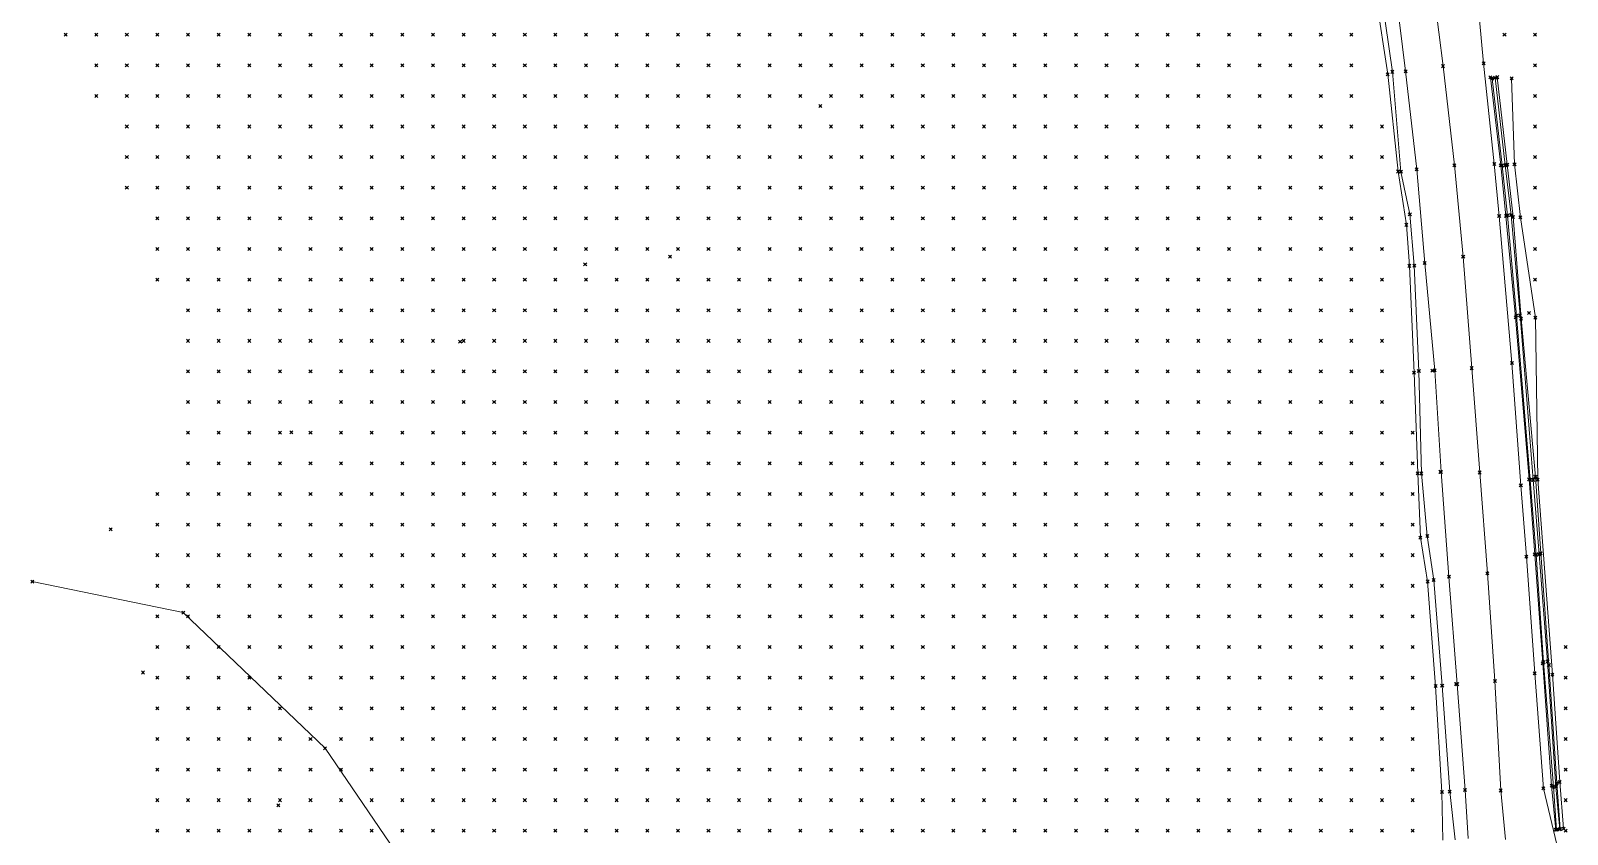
# Model space of a CAD drawing. Header units: metres. Extents: x 441556 to 446409, y 432338 to 461058.
# Drawn here: x 442403.5 to 442554, y 455597 to 455675.7 of the extents above; entities that cross this region are included whole.
import ezdxf

# ---------------------------------------------------------------- set-up
doc = ezdxf.new("R2010")
doc.units = ezdxf.units.M
doc.header["$MEASUREMENT"] = 0
doc.header["$PDMODE"] = 35
doc.header["$PDSIZE"] = 0.15
for name, color, linetype, lineweight in [('DTM-BRE-RevN_GRP_ CAROSABIL', 2, 'Continuous', 0), ('DTM-BRE-RevN_GRP_AX', 2, 'Continuous', 0), ('DTM-BRE-RevN_GRP_PARAPET BETON_JOS', 2, 'Continuous', 0), ('DTM-BRE-RevN_GRP_PARAPET BETON_SUS', 2, 'Continuous', 0), ('DTM-BRE-RevN_GRP_TALUZ SUS', 2, 'Continuous', 0), ('DTM-BRE-RevN_GRP_ZID SPRIJIN JOS', 2, 'Continuous', 0), ('DTM-BRE-RevN_GRP_ZID SPRIJIN SUS', 2, 'Continuous', 0), ('DTM-BRE-RevN_YP_RevG', 1, 'Continuous', 0), ('DTM-BRE-RevN_YP_RevK_0YP', 1, 'Continuous', 0), ('DTM-NOK-RevN_LIDAR_co_lidar', 91, 'Continuous', 0), ('DTM-NOK-RevN_RTK', 32, 'Continuous', 0)]:
    doc.layers.add(name, color=color, linetype=linetype, lineweight=lineweight)

msp = doc.modelspace()

# ---------------------------------------------------------------- linework, layer by layer
at = {"layer": 'DTM-BRE-RevN_GRP_ CAROSABIL'}
for p, q in [((442536.95, 455681.875, 365.142), (442538.191, 455671.757, 365.074)), ((442544.882, 455682.862, 365.295), (442545.829, 455672.532, 365.248)), ((442545.829, 455672.532, 365.248), (442546.872, 455662.679, 365.198)), ((442538.191, 455671.757, 365.074), (442539.278, 455662.14, 365.051)), ((442539.278, 455662.14, 365.051), (442540.063, 455652.968, 364.936)), ((442546.872, 455662.679, 365.198), (442547.355, 455657.574, 365.149)), ((442547.355, 455657.574, 365.149), (442548.614, 455643.169, 364.976)), ((442540.063, 455652.968, 364.936), (442541.051, 455642.448, 364.907)), ((442541.051, 455642.448, 364.907), (442541.664, 455632.502, 364.806)), ((442548.614, 455643.169, 364.976), (442549.479, 455631.189, 364.835)), ((442541.664, 455632.502, 364.806), (442542.436, 455622.242, 364.668)), ((442549.479, 455631.189, 364.835), (442550.026, 455624.21, 364.777)), ((442550.026, 455624.21, 364.777), (442550.837, 455612.772, 364.756)), ((442542.436, 455622.242, 364.668), (442543.244, 455611.723, 364.681)), ((442550.837, 455612.772, 364.756), (442551.685, 455601.513, 364.713)), ((442543.244, 455611.723, 364.681), (442544.016, 455601.352, 364.616)), ((442544.016, 455601.352, 364.616), (442544.313, 455596.613, 364.634)), ((442551.685, 455601.513, 364.713), (442553.02, 455596.023, 364.753))]:
    msp.add_line(p, q, dxfattribs=at)
at = {"layer": 'DTM-BRE-RevN_GRP_AX'}
for p, q in [((442541.856, 455672.253, 365.105), (442540.565, 455682.393, 365.183)), ((442542.978, 455662.542, 365.154), (442541.856, 455672.253, 365.105)), ((442543.83, 455653.592, 364.995), (442542.978, 455662.542, 365.154)), ((442544.667, 455642.671, 364.952), (442543.83, 455653.592, 364.995)), ((442545.453, 455632.455, 364.844), (442544.667, 455642.671, 364.952)), ((442546.206, 455622.577, 364.752), (442545.453, 455632.455, 364.844)), ((442546.94, 455612.043, 364.708), (442546.206, 455622.577, 364.752)), ((442547.517, 455601.304, 364.655), (442546.94, 455612.043, 364.708)), ((442547.965, 455596.506, 364.654), (442547.517, 455601.304, 364.655))]:
    msp.add_line(p, q, dxfattribs=at)
at = {"layer": 'DTM-BRE-RevN_GRP_PARAPET BETON_JOS'}
for p, q in [((442546.494, 455671.152, 365.243), (442547.169, 455671.174, 365.36)), ((442547.519, 455662.545, 365.209), (442546.494, 455671.152, 365.243)), ((442547.169, 455671.174, 365.36), (442548.149, 455662.611, 365.016)), ((442548.021, 455657.565, 365.156), (442547.519, 455662.545, 365.209)), ((442548.149, 455662.611, 365.016), (442548.716, 455657.479, 364.849)), ((442548.967, 455647.657, 365.003), (442548.021, 455657.565, 365.156)), ((442548.716, 455657.479, 364.849), (442549.509, 455647.529, 365.101)), ((442550.296, 455631.787, 364.892), (442548.967, 455647.657, 365.003)), ((442549.509, 455647.529, 365.101), (442550.916, 455632.04, 364.437)), ((442550.841, 455624.427, 364.785), (442550.296, 455631.787, 364.892)), ((442550.916, 455632.04, 364.437), (442551.424, 455624.537, 364.389)), ((442551.622, 455613.771, 364.771), (442550.841, 455624.427, 364.785)), ((442551.424, 455624.537, 364.389), (442552.221, 455613.606, 364.391)), ((442552.496, 455601.774, 364.75), (442551.622, 455613.771, 364.771)), ((442552.221, 455613.606, 364.391), (442553.001, 455602.019, 364.588)), ((442552.896, 455597.457, 364.761), (442552.496, 455601.774, 364.75)), ((442553.001, 455602.019, 364.588), (442553.336, 455597.542, 364.851)), ((442553.336, 455597.542, 364.851), (442552.896, 455597.457, 364.761))]:
    msp.add_line(p, q, dxfattribs=at)
at = {"layer": 'DTM-BRE-RevN_GRP_PARAPET BETON_SUS'}
for p, q in [((442546.667, 455671.043, 365.797), (442546.963, 455671.118, 365.825)), ((442547.65, 455662.525, 365.633), (442546.667, 455671.043, 365.797)), ((442546.963, 455671.118, 365.825), (442547.955, 455662.54, 365.582)), ((442548.174, 455657.629, 365.605), (442547.65, 455662.525, 365.633)), ((442547.955, 455662.54, 365.582), (442548.53, 455657.674, 365.626)), ((442549.041, 455647.811, 365.521), (442548.174, 455657.629, 365.605)), ((442548.53, 455657.674, 365.626), (442549.404, 455647.852, 365.508)), ((442550.41, 455631.712, 365.348), (442549.041, 455647.811, 365.521)), ((442549.404, 455647.852, 365.508), (442550.697, 455631.734, 365.347)), ((442550.971, 455624.374, 365.235), (442550.41, 455631.712, 365.348)), ((442550.697, 455631.734, 365.347), (442551.268, 455624.452, 365.251)), ((442551.698, 455613.876, 365.172), (442550.971, 455624.374, 365.235)), ((442551.268, 455624.452, 365.251), (442552.1, 455613.95, 365.23)), ((442552.675, 455601.661, 365.197), (442551.698, 455613.876, 365.172)), ((442552.1, 455613.95, 365.23), (442552.92, 455601.678, 365.179)), ((442552.985, 455597.468, 365.145), (442552.675, 455601.661, 365.197)), ((442552.92, 455601.678, 365.179), (442553.297, 455597.49, 365.163)), ((442553.297, 455597.49, 365.163), (442552.985, 455597.468, 365.145))]:
    msp.add_line(p, q, dxfattribs=at)
at = {"layer": 'DTM-BRE-RevN_GRP_TALUZ SUS'}
for p, q in [((442548.574, 455671.059, 364.906), (442548.857, 455662.637, 364.788)), ((442548.857, 455662.637, 364.788), (442549.431, 455657.435, 364.707)), ((442549.431, 455657.435, 364.707), (442550.901, 455647.606, 364.723)), ((442550.901, 455647.606, 364.723), (442551.129, 455631.76, 363.222)), ((442551.129, 455631.76, 363.222), (442552.579, 455612.658, 362.97)), ((442403.647, 455621.773, 478.141), (442418.438, 455618.726, 471.391)), ((442418.438, 455618.726, 471.391), (442432.336, 455605.444, 460.2)), ((442552.579, 455612.658, 362.97), (442553.296, 455602.144, 362.802)), ((442432.336, 455605.444, 460.2), (442445.684, 455585.86, 448.033)), ((442553.296, 455602.144, 362.802), (442553.675, 455597.569, 363.003))]:
    msp.add_line(p, q, dxfattribs=at)
at = {"layer": 'DTM-BRE-RevN_GRP_ZID SPRIJIN JOS'}
for p, q in [((442539.043, 455652.713, 364.896), (442538.606, 455657.744, 364.971)), ((442539.489, 455642.393, 364.773), (442539.043, 455652.713, 364.896)), ((442539.734, 455632.355, 364.822), (442539.489, 455642.393, 364.773)), ((442540.31, 455626.242, 364.843), (442539.734, 455632.355, 364.822))]:
    msp.add_line(p, q, dxfattribs=at)
at = {"layer": 'DTM-BRE-RevN_GRP_ZID SPRIJIN SUS'}
for p, q in [((442538.557, 455652.696, 366.479), (442538.273, 455656.711, 366.324)), ((442539.018, 455642.226, 366.517), (442538.557, 455652.696, 366.479)), ((442539.378, 455632.381, 366.294), (442539.018, 455642.226, 366.517)), ((442539.646, 455626.077, 366.038), (442539.378, 455632.381, 366.294))]:
    msp.add_line(p, q, dxfattribs=at)
at = {"layer": 'DTM-BRE-RevN_YP_RevG'}
for p, q in [((442534.945, 455681.363, 365.751), (442536.445, 455671.454, 365.751)), ((442536.892, 455671.7, 365.018), (442535.499, 455681.403, 365.033)), ((442536.445, 455671.454, 365.751), (442537.465, 455661.935, 365.669)), ((442537.737, 455661.912, 364.948), (442536.892, 455671.7, 365.018)), ((442537.465, 455661.935, 365.669), (442538.273, 455656.711, 366.324)), ((442538.606, 455657.744, 364.971), (442537.737, 455661.912, 364.948))]:
    msp.add_line(p, q, dxfattribs=at)
at = {"layer": 'DTM-BRE-RevN_YP_RevK_0YP'}
for p, q in [((442540.343, 455621.775, 365.105), (442539.646, 455626.077, 366.038)), ((442540.31, 455626.242, 364.843), (442540.948, 455621.921, 364.535)), ((442541.133, 455611.538, 365.087), (442540.343, 455621.775, 365.105)), ((442540.948, 455621.921, 364.535), (442541.773, 455611.564, 364.572)), ((442541.755, 455601.151, 364.979), (442541.133, 455611.538, 365.087)), ((442541.773, 455611.564, 364.572), (442542.519, 455601.203, 364.427)), ((442541.85, 455596.427, 365.018), (442541.755, 455601.151, 364.979)), ((442542.519, 455601.203, 364.427), (442543.035, 455596.476, 364.611))]:
    msp.add_line(p, q, dxfattribs=at)
at = {"layer": 'DTM-NOK-RevN_LIDAR_co_lidar'}
for p in [(442406.911, 455675.342, 447.496), (442409.911, 455675.342, 446.137), (442412.91, 455675.342, 444.238), (442415.909, 455675.342, 442.568), (442418.909, 455675.342, 440.806), (442421.908, 455675.342, 439.213), (442424.907, 455675.342, 438.317), (442427.907, 455675.342, 437.467), (442430.906, 455675.342, 436.808), (442433.905, 455675.342, 436.209), (442436.905, 455675.342, 435.318), (442439.904, 455675.342, 434.083), (442442.903, 455675.342, 432.884), (442445.903, 455675.342, 431.835), (442448.902, 455675.342, 429.681), (442451.901, 455675.342, 426.824), (442454.901, 455675.342, 424.899), (442457.9, 455675.342, 421.371), (442460.9, 455675.342, 419.479), (442463.899, 455675.342, 417.242), (442466.898, 455675.342, 415.679), (442469.898, 455675.342, 414.546), (442472.897, 455675.342, 414.109), (442475.896, 455675.342, 413.502), (442478.896, 455675.342, 410.472), (442481.895, 455675.342, 409.511), (442484.894, 455675.342, 409.035), (442487.894, 455675.342, 407.869), (442490.893, 455675.342, 405.928), (442493.892, 455675.342, 403.09), (442496.892, 455675.342, 400.073), (442499.891, 455675.342, 397.054), (442502.89, 455675.342, 393.087), (442505.89, 455675.342, 387.519), (442508.889, 455675.342, 382.551), (442511.888, 455675.342, 379.358), (442514.888, 455675.342, 377.164), (442517.887, 455675.342, 376.392), (442520.886, 455675.342, 375.762), (442523.886, 455675.342, 374.569), (442526.885, 455675.342, 372.943), (442529.884, 455675.342, 371.204), (442532.884, 455675.342, 369.309), (442547.88, 455675.342, 365.24), (442550.88, 455675.342, 363.671), (442409.911, 455672.343, 448.405), (442412.91, 455672.343, 446.721), (442415.909, 455672.343, 445.086), (442418.909, 455672.343, 443.48), (442421.908, 455672.343, 442.384), (442424.907, 455672.343, 441.505), (442427.907, 455672.343, 441.052), (442430.906, 455672.343, 440.551), (442433.905, 455672.343, 439.585), (442436.905, 455672.343, 438.564), (442439.904, 455672.343, 437.416), (442442.903, 455672.343, 435.716), (442445.903, 455672.343, 433.751), (442448.902, 455672.343, 431.414), (442451.901, 455672.343, 428.556), (442454.901, 455672.343, 425.812), (442457.9, 455672.343, 422.589), (442460.9, 455672.343, 420.604), (442463.899, 455672.343, 419.05), (442466.898, 455672.343, 418.22), (442469.898, 455672.343, 418.311), (442472.897, 455672.343, 419.399), (442475.896, 455672.343, 419.907), (442478.896, 455672.343, 418.047), (442481.895, 455672.343, 412.538), (442484.894, 455672.343, 410.579), (442487.894, 455672.343, 408.197), (442490.893, 455672.343, 405.518), (442493.892, 455672.343, 402.42), (442496.892, 455672.343, 399.392), (442499.891, 455672.343, 396.485), (442502.89, 455672.343, 392.916), (442505.89, 455672.343, 388.089), (442508.889, 455672.343, 383.452), (442511.888, 455672.343, 380.137), (442514.888, 455672.343, 377.684), (442517.887, 455672.343, 376.313), (442520.886, 455672.343, 375.755), (442523.886, 455672.343, 374.933), (442526.885, 455672.343, 373.395), (442529.884, 455672.343, 371.717), (442532.884, 455672.343, 369.97), (442550.88, 455672.343, 363.737), (442409.911, 455669.343, 450.796), (442412.91, 455669.343, 449.193), (442415.909, 455669.343, 447.805), (442418.909, 455669.343, 446.612), (442421.908, 455669.343, 445.809), (442424.907, 455669.343, 445.054), (442427.907, 455669.343, 444.828), (442430.906, 455669.343, 444.328), (442433.905, 455669.343, 443.105), (442436.905, 455669.343, 441.618), (442439.904, 455669.343, 439.965), (442442.903, 455669.343, 437.797), (442445.903, 455669.343, 435.394), (442448.902, 455669.343, 433.013), (442451.901, 455669.343, 430.4), (442454.901, 455669.343, 427.58), (442457.9, 455669.343, 424.505), (442460.9, 455669.343, 422.572), (442463.899, 455669.343, 421.589), (442466.898, 455669.343, 421.209), (442469.898, 455669.343, 421.604), (442472.897, 455669.343, 422.768), (442475.896, 455669.343, 423.012), (442478.896, 455669.343, 422.319), (442481.895, 455669.343, 416.582), (442484.894, 455669.343, 412.354), (442487.894, 455669.343, 408.615), (442490.893, 455669.343, 405.163), (442493.892, 455669.343, 401.976), (442496.892, 455669.343, 398.622), (442499.891, 455669.343, 395.277), (442502.89, 455669.343, 391.673), (442505.89, 455669.343, 387.545), (442508.889, 455669.343, 383.757), (442511.888, 455669.343, 380.818), (442514.888, 455669.343, 378.288), (442517.887, 455669.343, 376.442), (442520.886, 455669.343, 375.678), (442523.886, 455669.343, 375.081), (442526.885, 455669.343, 373.791), (442529.884, 455669.343, 372.175), (442532.884, 455669.343, 370.346), (442550.88, 455669.343, 363.742), (442480.85, 455668.344, 420.427), (442412.91, 455666.344, 451.976), (442415.909, 455666.344, 450.742), (442418.909, 455666.344, 449.653), (442421.908, 455666.344, 448.89), (442424.907, 455666.344, 448.332), (442427.907, 455666.344, 448.226), (442430.906, 455666.344, 447.393), (442433.905, 455666.344, 445.862), (442436.905, 455666.344, 443.974), (442439.904, 455666.344, 441.848), (442442.903, 455666.344, 439.527), (442445.903, 455666.344, 437), (442448.902, 455666.344, 434.222), (442451.901, 455666.344, 431.608), (442454.901, 455666.344, 429.344), (442457.9, 455666.344, 426.534), (442460.9, 455666.344, 424.979), (442463.899, 455666.344, 424.241), (442466.898, 455666.344, 423.931), (442469.898, 455666.344, 423.887), (442472.897, 455666.344, 423.973), (442475.896, 455666.344, 423.3), (442478.896, 455666.344, 421.939), (442481.895, 455666.344, 418.736), (442484.894, 455666.344, 414.269), (442487.894, 455666.344, 410.387), (442490.893, 455666.344, 406.246), (442493.892, 455666.344, 402.867), (442496.892, 455666.344, 398.254), (442499.891, 455666.344, 394.021), (442502.89, 455666.344, 390.406), (442505.89, 455666.344, 387.046), (442508.889, 455666.344, 384.138), (442511.888, 455666.344, 381.395), (442514.888, 455666.344, 378.825), (442517.887, 455666.344, 376.802), (442520.886, 455666.344, 375.618), (442523.886, 455666.344, 375.039), (442526.885, 455666.344, 374.103), (442529.884, 455666.344, 372.576), (442532.884, 455666.344, 370.525), (442535.883, 455666.344, 367.301), (442550.88, 455666.344, 363.794), (442412.91, 455663.345, 454.933), (442415.909, 455663.345, 453.709), (442418.909, 455663.345, 452.682), (442421.908, 455663.345, 452.013), (442424.907, 455663.345, 451.324), (442427.907, 455663.345, 450.757), (442430.906, 455663.345, 449.434), (442433.905, 455663.345, 447.659), (442436.905, 455663.345, 445.645), (442439.904, 455663.345, 443.353), (442442.903, 455663.345, 440.82), (442445.903, 455663.345, 438.071), (442448.902, 455663.345, 435.23), (442451.901, 455663.345, 432.655), (442454.901, 455663.345, 430.485), (442457.9, 455663.345, 428.491), (442460.9, 455663.345, 427.42), (442463.899, 455663.345, 426.539), (442466.898, 455663.345, 426.016), (442469.898, 455663.345, 425.69), (442472.897, 455663.345, 424.706), (442475.896, 455663.345, 423.301), (442478.896, 455663.345, 421.406), (442481.895, 455663.345, 418.389), (442484.894, 455663.345, 415.03), (442487.894, 455663.345, 411.838), (442490.893, 455663.345, 407.96), (442493.892, 455663.345, 404.183), (442496.892, 455663.345, 398.303), (442499.891, 455663.345, 393.421), (442502.89, 455663.345, 390.044), (442505.89, 455663.345, 387.149), (442508.889, 455663.345, 384.532), (442511.888, 455663.345, 381.883), (442514.888, 455663.345, 379.383), (442517.887, 455663.345, 377.259), (442520.886, 455663.345, 375.715), (442523.886, 455663.345, 374.971), (442526.885, 455663.345, 374.318), (442529.884, 455663.345, 373.009), (442532.884, 455663.345, 370.802), (442535.883, 455663.345, 367.625), (442550.88, 455663.345, 363.75), (442412.91, 455660.345, 457.684), (442415.909, 455660.345, 456.552), (442418.909, 455660.345, 455.755), (442421.908, 455660.345, 455.015), (442424.907, 455660.345, 454.004), (442427.907, 455660.345, 452.498), (442430.906, 455660.345, 450.616), (442433.905, 455660.345, 448.662), (442436.905, 455660.345, 446.614), (442439.904, 455660.345, 444.296), (442442.903, 455660.345, 441.681), (442445.903, 455660.345, 438.895), (442448.902, 455660.345, 436.239), (442451.901, 455660.345, 434.093), (442454.901, 455660.345, 432.294), (442457.9, 455660.345, 430.495), (442460.9, 455660.345, 429.605), (442463.899, 455660.345, 428.578), (442466.898, 455660.345, 427.478), (442469.898, 455660.345, 426.834), (442472.897, 455660.345, 425.039), (442475.896, 455660.345, 422.929), (442478.896, 455660.345, 420.758), (442481.895, 455660.345, 417.885), (442484.894, 455660.345, 414.419), (442487.894, 455660.345, 411.416), (442490.893, 455660.345, 408.325), (442493.892, 455660.345, 404.48), (442496.892, 455660.345, 399.096), (442499.891, 455660.345, 393.943), (442502.89, 455660.345, 390.265), (442505.89, 455660.345, 387.469), (442508.889, 455660.345, 384.938), (442511.888, 455660.345, 382.464), (442514.888, 455660.345, 379.966), (442517.887, 455660.345, 377.71), (442520.886, 455660.345, 375.969), (442523.886, 455660.345, 374.95), (442526.885, 455660.345, 374.373), (442529.884, 455660.345, 373.334), (442532.884, 455660.345, 371.172), (442535.883, 455660.345, 367.781), (442550.88, 455660.345, 363.738), (442415.909, 455657.346, 458.955), (442418.909, 455657.346, 457.863), (442421.908, 455657.346, 456.827), (442424.907, 455657.346, 455.471), (442427.907, 455657.346, 453.548), (442430.906, 455657.346, 451.35), (442433.905, 455657.346, 449.287), (442436.905, 455657.346, 447.068), (442439.904, 455657.346, 444.692), (442442.903, 455657.346, 442.324), (442445.903, 455657.346, 439.937), (442448.902, 455657.346, 437.684), (442451.901, 455657.346, 435.871), (442454.901, 455657.346, 434.322), (442457.9, 455657.346, 432.512), (442460.9, 455657.346, 431.366), (442463.899, 455657.346, 430.055), (442466.898, 455657.346, 427.9), (442469.898, 455657.346, 426.457), (442472.897, 455657.346, 424.504), (442475.896, 455657.346, 422.069), (442478.896, 455657.346, 419.847), (442481.895, 455657.346, 417.323), (442484.894, 455657.346, 413.103), (442487.894, 455657.346, 410.239), (442490.893, 455657.346, 407.269), (442493.892, 455657.346, 403.702), (442496.892, 455657.346, 399.918), (442499.891, 455657.346, 394.959), (442502.89, 455657.346, 390.661), (442505.89, 455657.346, 387.828), (442508.889, 455657.346, 385.473), (442511.888, 455657.346, 383.106), (442514.888, 455657.346, 380.566), (442517.887, 455657.346, 378.125), (442520.886, 455657.346, 376.174), (442523.886, 455657.346, 374.947), (442526.885, 455657.346, 374.295), (442529.884, 455657.346, 373.315), (442532.884, 455657.346, 371.286), (442535.883, 455657.346, 368.321), (442550.88, 455657.346, 363.854), (442415.909, 455654.347, 460.639), (442418.909, 455654.347, 459.033), (442421.908, 455654.347, 457.582), (442424.907, 455654.347, 455.854), (442427.907, 455654.347, 453.796), (442430.906, 455654.347, 451.756), (442433.905, 455654.347, 449.823), (442436.905, 455654.347, 447.481), (442439.904, 455654.347, 445.115), (442442.903, 455654.347, 442.944), (442445.903, 455654.347, 440.855), (442448.902, 455654.347, 439.004), (442451.901, 455654.347, 437.273), (442454.901, 455654.347, 435.609), (442457.9, 455654.347, 433.977), (442460.9, 455654.347, 432.407), (442463.899, 455654.347, 430.594), (442466.898, 455654.347, 428.075), (442469.898, 455654.347, 425.258), (442472.897, 455654.347, 423.295), (442475.896, 455654.347, 420.978), (442478.896, 455654.347, 418.783), (442481.895, 455654.347, 416.389), (442484.894, 455654.347, 412.065), (442487.894, 455654.347, 409.01), (442490.893, 455654.347, 406.013), (442493.892, 455654.347, 402.899), (442496.892, 455654.347, 399.589), (442499.891, 455654.347, 395.018), (442502.89, 455654.347, 391.157), (442505.89, 455654.347, 388.515), (442508.889, 455654.347, 386.104), (442511.888, 455654.347, 383.696), (442514.888, 455654.347, 381.127), (442517.887, 455654.347, 378.577), (442520.886, 455654.347, 376.369), (442523.886, 455654.347, 375.028), (442526.885, 455654.347, 374.27), (442529.884, 455654.347, 373.261), (442532.884, 455654.347, 371.153), (442535.883, 455654.347, 368.998), (442550.88, 455654.347, 363.883), (442457.817, 455652.843, 434.763), (442466.138, 455653.606, 429.212), (442415.909, 455651.347, 461.771), (442418.909, 455651.347, 459.798), (442421.908, 455651.347, 458.053), (442424.907, 455651.347, 456.094), (442427.907, 455651.347, 453.996), (442430.906, 455651.347, 452.064), (442433.905, 455651.347, 449.894), (442436.905, 455651.347, 447.897), (442439.904, 455651.347, 446.151), (442442.903, 455651.347, 444.325), (442445.903, 455651.347, 442.382), (442448.902, 455651.347, 440.528), (442451.901, 455651.347, 438.796), (442454.901, 455651.347, 436.789), (442457.9, 455651.347, 434.646), (442460.9, 455651.347, 432.689), (442463.899, 455651.347, 430.632), (442466.898, 455651.347, 428.494), (442469.898, 455651.347, 424.671), (442472.897, 455651.347, 422.461), (442475.896, 455651.347, 420.029), (442478.896, 455651.347, 417.634), (442481.895, 455651.347, 414.9), (442484.894, 455651.347, 411.409), (442487.894, 455651.347, 408.19), (442490.893, 455651.347, 405.288), (442493.892, 455651.347, 402.552), (442496.892, 455651.347, 399.295), (442499.891, 455651.347, 395.533), (442502.89, 455651.347, 392.118), (442505.89, 455651.347, 389.344), (442508.889, 455651.347, 386.804), (442511.888, 455651.347, 384.253), (442514.888, 455651.347, 381.691), (442517.887, 455651.347, 379.078), (442520.886, 455651.347, 376.69), (442523.886, 455651.347, 375.158), (442526.885, 455651.347, 374.307), (442529.884, 455651.347, 373.211), (442532.884, 455651.347, 370.987), (442535.883, 455651.347, 368.518), (442550.88, 455651.347, 364.001), (442418.909, 455648.348, 460.382), (442421.908, 455648.348, 458.263), (442424.907, 455648.348, 456.345), (442427.907, 455648.348, 454.23), (442430.906, 455648.348, 452.503), (442433.905, 455648.348, 450.984), (442436.905, 455648.348, 449.527), (442439.904, 455648.348, 447.891), (442442.903, 455648.348, 445.991), (442445.903, 455648.348, 443.766), (442448.902, 455648.348, 441.52), (442451.901, 455648.348, 439.682), (442454.901, 455648.348, 437.483), (442457.9, 455648.348, 434.859), (442460.9, 455648.348, 432.571), (442463.899, 455648.348, 430.324), (442466.898, 455648.348, 427.491), (442469.898, 455648.348, 424.271), (442472.897, 455648.348, 421.923), (442475.896, 455648.348, 419.15), (442478.896, 455648.348, 416.631), (442481.895, 455648.348, 413.775), (442484.894, 455648.348, 410.68), (442487.894, 455648.348, 407.606), (442490.893, 455648.348, 404.991), (442493.892, 455648.348, 402.197), (442496.892, 455648.348, 399.143), (442499.891, 455648.348, 396.097), (442502.89, 455648.348, 392.852), (442505.89, 455648.348, 389.98), (442508.889, 455648.348, 387.467), (442511.888, 455648.348, 384.824), (442514.888, 455648.348, 382.146), (442517.887, 455648.348, 379.424), (442520.886, 455648.348, 377.122), (442523.886, 455648.348, 375.467), (442526.885, 455648.348, 374.271), (442529.884, 455648.348, 372.645), (442532.884, 455648.348, 370.7), (442535.883, 455648.348, 368.158), (442418.909, 455645.349, 460.776), (442421.908, 455645.349, 458.694), (442424.907, 455645.349, 456.826), (442427.907, 455645.349, 454.962), (442430.906, 455645.349, 453.55), (442433.905, 455645.349, 452.577), (442436.905, 455645.349, 451.354), (442439.904, 455645.349, 449.644), (442442.903, 455645.349, 447.495), (442445.567, 455645.261, 445.326), (442445.903, 455645.349, 444.958), (442448.902, 455645.349, 442.414), (442451.901, 455645.349, 439.976), (442454.901, 455645.349, 437.364), (442457.9, 455645.349, 434.836), (442460.9, 455645.349, 432.079), (442463.899, 455645.349, 429.354), (442466.898, 455645.349, 426.91), (442469.898, 455645.349, 423.727), (442472.897, 455645.349, 421.318), (442475.896, 455645.349, 418.501), (442478.896, 455645.349, 415.903), (442481.895, 455645.349, 412.988), (442484.894, 455645.349, 410.108), (442487.894, 455645.349, 407.446), (442490.893, 455645.349, 404.785), (442493.892, 455645.349, 402.049), (442496.892, 455645.349, 399.315), (442499.891, 455645.349, 396.495), (442502.89, 455645.349, 393.481), (442505.89, 455645.349, 390.558), (442508.889, 455645.349, 387.836), (442511.888, 455645.349, 385.095), (442514.888, 455645.349, 382.345), (442517.887, 455645.349, 379.774), (442520.886, 455645.349, 377.54), (442523.886, 455645.349, 375.757), (442526.885, 455645.349, 374.215), (442529.884, 455645.349, 372.623), (442532.884, 455645.349, 370.676), (442535.883, 455645.349, 368.562), (442418.909, 455642.349, 461.328), (442421.908, 455642.349, 459.267), (442424.907, 455642.349, 457.746), (442427.907, 455642.349, 456.549), (442430.906, 455642.349, 455.602), (442433.905, 455642.349, 454.518), (442436.905, 455642.349, 453.096), (442439.904, 455642.349, 451.035), (442442.903, 455642.349, 448.489), (442445.903, 455642.349, 445.762), (442448.902, 455642.349, 442.738), (442451.901, 455642.349, 439.589), (442454.901, 455642.349, 436.917), (442457.9, 455642.349, 434.704), (442460.9, 455642.349, 431.915), (442463.899, 455642.349, 429.581), (442466.898, 455642.349, 426.861), (442469.898, 455642.349, 423.371), (442472.897, 455642.349, 420.935), (442475.896, 455642.349, 418.244), (442478.896, 455642.349, 415.417), (442481.895, 455642.349, 412.622), (442484.894, 455642.349, 409.873), (442487.894, 455642.349, 407.361), (442490.893, 455642.349, 404.786), (442493.892, 455642.349, 402.003), (442496.892, 455642.349, 399.084), (442499.891, 455642.349, 395.932), (442502.89, 455642.349, 392.999), (442505.89, 455642.349, 390.201), (442508.889, 455642.349, 387.378), (442511.888, 455642.349, 384.656), (442514.888, 455642.349, 382.161), (442517.887, 455642.349, 380.05), (442520.886, 455642.349, 378.032), (442523.886, 455642.349, 376.281), (442526.885, 455642.349, 374.948), (442529.884, 455642.349, 373.73), (442532.884, 455642.349, 371.568), (442535.883, 455642.349, 368.96), (442418.909, 455639.35, 462.761), (442421.908, 455639.35, 460.801), (442424.907, 455639.35, 459.532), (442427.907, 455639.35, 458.694), (442430.906, 455639.35, 457.684), (442433.905, 455639.35, 456.23), (442436.905, 455639.35, 454.523), (442439.904, 455639.35, 452.086), (442442.903, 455639.35, 448.982), (442445.903, 455639.35, 445.82), (442448.902, 455639.35, 442.777), (442451.901, 455639.35, 439.824), (442454.901, 455639.35, 436.995), (442457.9, 455639.35, 434.755), (442460.9, 455639.35, 432.462), (442463.899, 455639.35, 428.987), (442466.898, 455639.35, 425.344), (442469.898, 455639.35, 422.791), (442472.897, 455639.35, 420.816), (442475.896, 455639.35, 417.969), (442478.896, 455639.35, 415.208), (442481.895, 455639.35, 412.584), (442484.894, 455639.35, 409.834), (442487.894, 455639.35, 407.25), (442490.893, 455639.35, 404.507), (442493.892, 455639.35, 401.336), (442496.892, 455639.35, 398.242), (442499.891, 455639.35, 395.187), (442502.89, 455639.35, 392.176), (442505.89, 455639.35, 389.301), (442508.889, 455639.35, 386.668), (442511.888, 455639.35, 384.364), (442514.888, 455639.35, 382.334), (442517.887, 455639.35, 380.488), (442520.886, 455639.35, 378.606), (442523.886, 455639.35, 376.661), (442526.885, 455639.35, 375.175), (442529.884, 455639.35, 373.794), (442532.884, 455639.35, 371.96), (442535.883, 455639.35, 369.409), (442418.909, 455636.351, 464.541), (442421.908, 455636.351, 462.573), (442424.907, 455636.351, 461.319), (442427.907, 455636.351, 460.25), (442429.039, 455636.39, 459.875), (442430.906, 455636.351, 458.949), (442433.905, 455636.351, 457.307), (442436.905, 455636.351, 455.382), (442439.904, 455636.351, 452.743), (442442.903, 455636.351, 449.241), (442445.903, 455636.351, 445.735), (442448.902, 455636.351, 442.728), (442451.901, 455636.351, 439.793), (442454.901, 455636.351, 437.022), (442457.9, 455636.351, 434.148), (442460.9, 455636.351, 430.084), (442463.899, 455636.351, 427.935), (442466.898, 455636.351, 424.658), (442469.898, 455636.351, 422.377), (442472.897, 455636.351, 419.832), (442475.896, 455636.351, 417.089), (442478.896, 455636.351, 414.516), (442481.895, 455636.351, 412.009), (442484.894, 455636.351, 409.077), (442487.894, 455636.351, 406.172), (442490.893, 455636.351, 403.195), (442493.892, 455636.351, 400.199), (442496.892, 455636.351, 397.161), (442499.891, 455636.351, 394.18), (442502.89, 455636.351, 391.558), (442505.89, 455636.351, 389.118), (442508.889, 455636.351, 386.807), (442511.888, 455636.351, 384.789), (442514.888, 455636.351, 382.831), (442517.887, 455636.351, 380.661), (442520.886, 455636.351, 378.369), (442523.886, 455636.351, 376.348), (442526.885, 455636.351, 374.689), (442529.884, 455636.351, 373.238), (442532.884, 455636.351, 371.654), (442535.883, 455636.351, 369.699), (442538.882, 455636.351, 366.457), (442418.909, 455633.351, 466.144), (442421.908, 455633.351, 464.686), (442424.907, 455633.351, 463.036), (442427.907, 455633.351, 461.688), (442430.906, 455633.351, 460.058), (442433.905, 455633.351, 458.435), (442436.905, 455633.351, 456.219), (442439.904, 455633.351, 452.919), (442442.903, 455633.351, 449.148), (442445.903, 455633.351, 445.498), (442448.902, 455633.351, 442.307), (442451.901, 455633.351, 439.468), (442454.901, 455633.351, 436.486), (442457.9, 455633.351, 434.093), (442460.9, 455633.351, 431.585), (442463.899, 455633.351, 427.81), (442466.898, 455633.351, 424.984), (442469.898, 455633.351, 422.703), (442472.897, 455633.351, 420.393), (442475.896, 455633.351, 417.372), (442478.896, 455633.351, 413.945), (442481.895, 455633.351, 411.313), (442484.894, 455633.351, 408.161), (442487.894, 455633.351, 404.988), (442490.893, 455633.351, 402.318), (442493.892, 455633.351, 399.801), (442496.892, 455633.351, 397.026), (442499.891, 455633.351, 394.454), (442502.89, 455633.351, 392.237), (442505.89, 455633.351, 390.126), (442508.889, 455633.351, 388.155), (442511.888, 455633.351, 386.045), (442514.888, 455633.351, 383.535), (442517.887, 455633.351, 380.967), (442520.886, 455633.351, 378.318), (442523.886, 455633.351, 375.946), (442526.885, 455633.351, 374.194), (442529.884, 455633.351, 372.865), (442532.884, 455633.351, 371.598), (442535.883, 455633.351, 369.393), (442538.882, 455633.351, 366.433), (442415.909, 455630.352, 469.015), (442418.909, 455630.352, 467.801), (442421.908, 455630.352, 466.29), (442424.907, 455630.352, 464.705), (442427.907, 455630.352, 463.113), (442430.906, 455630.352, 461.508), (442433.905, 455630.352, 459.497), (442436.905, 455630.352, 456.917), (442439.904, 455630.352, 453.464), (442442.903, 455630.352, 449.886), (442445.903, 455630.352, 446.437), (442448.902, 455630.352, 442.992), (442451.901, 455630.352, 440.085), (442454.901, 455630.352, 437.16), (442457.9, 455630.352, 434.602), (442460.9, 455630.352, 431.537), (442463.899, 455630.352, 427.751), (442466.898, 455630.352, 425.598), (442469.898, 455630.352, 423.197), (442472.897, 455630.352, 420.569), (442475.896, 455630.352, 417.52), (442478.896, 455630.352, 414.473), (442481.895, 455630.352, 411.689), (442484.894, 455630.352, 408.844), (442487.894, 455630.352, 406.038), (442490.893, 455630.352, 403.439), (442493.892, 455630.352, 400.934), (442496.892, 455630.352, 398.225), (442499.891, 455630.352, 395.831), (442502.89, 455630.352, 393.656), (442505.89, 455630.352, 391.299), (442508.889, 455630.352, 388.812), (442511.888, 455630.352, 386.233), (442514.888, 455630.352, 383.6), (442517.887, 455630.352, 380.952), (442520.886, 455630.352, 378.14), (442523.886, 455630.352, 375.804), (442526.885, 455630.352, 373.889), (442529.884, 455630.352, 372.402), (442532.884, 455630.352, 371.223), (442535.883, 455630.352, 368.685), (442538.882, 455630.352, 366.591), (442415.909, 455627.353, 470.51), (442418.909, 455627.353, 469.103), (442421.908, 455627.353, 467.859), (442424.907, 455627.353, 465.923), (442427.907, 455627.353, 463.877), (442430.906, 455627.353, 461.987), (442433.905, 455627.353, 459.88), (442436.905, 455627.353, 457.034), (442439.904, 455627.353, 453.896), (442442.903, 455627.353, 450.611), (442445.903, 455627.353, 447.272), (442448.902, 455627.353, 443.972), (442451.901, 455627.353, 440.555), (442454.901, 455627.353, 437.863), (442457.9, 455627.353, 435.686), (442460.9, 455627.353, 432.752), (442463.899, 455627.353, 428.177), (442466.898, 455627.353, 426.787), (442469.898, 455627.353, 423.808), (442472.897, 455627.353, 421.238), (442475.896, 455627.353, 418.462), (442478.896, 455627.353, 415.702), (442481.895, 455627.353, 412.705), (442484.894, 455627.353, 410.045), (442487.894, 455627.353, 407.672), (442490.893, 455627.353, 405.117), (442493.892, 455627.353, 402.272), (442496.892, 455627.353, 399.643), (442499.891, 455627.353, 397.096), (442502.89, 455627.353, 394.216), (442505.89, 455627.353, 391.346), (442508.889, 455627.353, 388.729), (442511.888, 455627.353, 386.137), (442514.888, 455627.353, 383.508), (442517.887, 455627.353, 380.752), (442520.886, 455627.353, 377.939), (442523.886, 455627.353, 375.622), (442526.885, 455627.353, 373.65), (442529.884, 455627.353, 372.206), (442532.884, 455627.353, 371.059), (442535.883, 455627.353, 368.695), (442538.882, 455627.353, 366.452), (442411.339, 455626.899, 473.353), (442415.909, 455624.353, 471.712), (442418.909, 455624.353, 470.269), (442421.908, 455624.353, 468.617), (442424.907, 455624.353, 466.484), (442427.907, 455624.353, 464.257), (442430.906, 455624.353, 462.241), (442433.905, 455624.353, 460.194), (442436.905, 455624.353, 457.786), (442439.904, 455624.353, 454.81), (442442.903, 455624.353, 451.304), (442445.903, 455624.353, 447.709), (442448.902, 455624.353, 444.428), (442451.901, 455624.353, 441.418), (442454.901, 455624.353, 438.383), (442457.9, 455624.353, 435.452), (442460.9, 455624.353, 432.975), (442463.899, 455624.353, 428.09), (442466.898, 455624.353, 427.293), (442469.898, 455624.353, 424.285), (442472.897, 455624.353, 421.679), (442475.896, 455624.353, 418.917), (442478.896, 455624.353, 416.13), (442481.895, 455624.353, 413.31), (442484.894, 455624.353, 410.747), (442487.894, 455624.353, 408.299), (442490.893, 455624.353, 405.359), (442493.892, 455624.353, 402.327), (442496.892, 455624.353, 399.472), (442499.891, 455624.353, 396.669), (442502.89, 455624.353, 393.736), (442505.89, 455624.353, 390.95), (442508.889, 455624.353, 388.5), (442511.888, 455624.353, 386.152), (442514.888, 455624.353, 383.599), (442517.887, 455624.353, 380.755), (442520.886, 455624.353, 377.982), (442523.886, 455624.353, 375.548), (442526.885, 455624.353, 373.418), (442529.884, 455624.353, 371.915), (442532.884, 455624.353, 370.97), (442535.883, 455624.353, 369.261), (442538.882, 455624.353, 366.57), (442415.909, 455621.354, 471.964), (442418.909, 455621.354, 470.593), (442421.908, 455621.354, 468.817), (442424.907, 455621.354, 466.826), (442427.907, 455621.354, 464.535), (442430.906, 455621.354, 462.261), (442433.905, 455621.354, 460.119), (442436.905, 455621.354, 457.813), (442439.904, 455621.354, 454.905), (442442.903, 455621.354, 451.671), (442445.903, 455621.354, 448.312), (442448.902, 455621.354, 444.808), (442451.901, 455621.354, 441.743), (442454.901, 455621.354, 439.186), (442457.9, 455621.354, 436.514), (442460.9, 455621.354, 433.375), (442463.899, 455621.354, 429.279), (442466.898, 455621.354, 428.059), (442469.898, 455621.354, 424.677), (442472.897, 455621.354, 422.188), (442475.896, 455621.354, 419.297), (442478.896, 455621.354, 416.438), (442481.895, 455621.354, 413.554), (442484.894, 455621.354, 410.951), (442487.894, 455621.354, 408.376), (442490.893, 455621.354, 405.515), (442493.892, 455621.354, 402.437), (442496.892, 455621.354, 399.568), (442499.891, 455621.354, 396.709), (442502.89, 455621.354, 393.736), (442505.89, 455621.354, 390.89), (442508.889, 455621.354, 388.331), (442511.888, 455621.354, 385.947), (442514.888, 455621.354, 383.475), (442517.887, 455621.354, 380.759), (442520.886, 455621.354, 377.98), (442523.886, 455621.354, 375.38), (442526.885, 455621.354, 373.089), (442529.884, 455621.354, 371.639), (442532.884, 455621.354, 370.973), (442535.883, 455621.354, 369.451), (442538.882, 455621.354, 366.554), (442415.909, 455618.355, 471.432), (442418.909, 455618.355, 470.041), (442421.908, 455618.355, 468.621), (442424.907, 455618.355, 466.717), (442427.907, 455618.355, 464.506), (442430.906, 455618.355, 462.337), (442433.905, 455618.355, 460.072), (442436.905, 455618.355, 457.591), (442439.904, 455618.355, 454.793), (442442.903, 455618.355, 451.962), (442445.903, 455618.355, 448.838), (442448.902, 455618.355, 445.434), (442451.901, 455618.355, 442.709), (442454.901, 455618.355, 440.375), (442457.9, 455618.355, 437.658), (442460.9, 455618.355, 433.817), (442463.899, 455618.355, 431.016), (442466.898, 455618.355, 428.611), (442469.898, 455618.355, 425.035), (442472.897, 455618.355, 422.551), (442475.896, 455618.355, 419.552), (442478.896, 455618.355, 416.489), (442481.895, 455618.355, 413.612), (442484.894, 455618.355, 410.948), (442487.894, 455618.355, 408.236), (442490.893, 455618.355, 405.359), (442493.892, 455618.355, 402.354), (442496.892, 455618.355, 399.483), (442499.891, 455618.355, 396.795), (442502.89, 455618.355, 394.006), (442505.89, 455618.355, 391.163), (442508.889, 455618.355, 388.401), (442511.888, 455618.355, 385.714), (442514.888, 455618.355, 383.133), (442517.887, 455618.355, 380.542), (442520.886, 455618.355, 377.803), (442523.886, 455618.355, 375.124), (442526.885, 455618.355, 372.853), (442529.884, 455618.355, 371.391), (442532.884, 455618.355, 370.666), (442535.883, 455618.355, 368.883), (442538.882, 455618.355, 366.319), (442415.909, 455615.355, 470.614), (442418.909, 455615.355, 469.294), (442421.908, 455615.355, 467.971), (442424.907, 455615.355, 466.422), (442427.907, 455615.355, 464.396), (442430.906, 455615.355, 462.232), (442433.905, 455615.355, 459.97), (442436.905, 455615.355, 457.45), (442439.904, 455615.355, 454.816), (442442.903, 455615.355, 452.14), (442445.903, 455615.355, 449.405), (442448.902, 455615.355, 446.605), (442451.901, 455615.355, 443.66), (442454.901, 455615.355, 440.833), (442457.9, 455615.355, 438.161), (442460.9, 455615.355, 434.751), (442463.899, 455615.355, 431.423), (442466.898, 455615.355, 428.89), (442469.898, 455615.355, 425.368), (442472.897, 455615.355, 422.665), (442475.896, 455615.355, 419.689), (442478.896, 455615.355, 416.817), (442481.895, 455615.355, 413.966), (442484.894, 455615.355, 410.811), (442487.894, 455615.355, 408.001), (442490.893, 455615.355, 405.147), (442493.892, 455615.355, 402.263), (442496.892, 455615.355, 399.447), (442499.891, 455615.355, 396.805), (442502.89, 455615.355, 394.062), (442505.89, 455615.355, 391.141), (442508.889, 455615.355, 388.306), (442511.888, 455615.355, 385.555), (442514.888, 455615.355, 382.846), (442517.887, 455615.355, 380.286), (442520.886, 455615.355, 377.689), (442523.886, 455615.355, 375.146), (442526.885, 455615.355, 372.777), (442529.884, 455615.355, 371.239), (442532.884, 455615.355, 370.362), (442535.883, 455615.355, 368.492), (442538.882, 455615.355, 366.533), (442553.879, 455615.355, 362.404), (442414.49, 455612.862, 470.634), (442415.909, 455612.356, 469.682), (442418.909, 455612.356, 468.345), (442421.908, 455612.356, 467.24), (442424.907, 455612.356, 465.759), (442427.907, 455612.356, 464.014), (442430.906, 455612.356, 462.029), (442433.905, 455612.356, 459.741), (442436.905, 455612.356, 457.361), (442439.904, 455612.356, 455.021), (442442.903, 455612.356, 452.447), (442445.903, 455612.356, 449.735), (442448.902, 455612.356, 447.122), (442451.901, 455612.356, 444.272), (442454.901, 455612.356, 441.315), (442457.9, 455612.356, 438.61), (442460.9, 455612.356, 435.506), (442463.899, 455612.356, 432.395), (442466.898, 455612.356, 429.346), (442469.898, 455612.356, 425.992), (442472.897, 455612.356, 423.062), (442475.896, 455612.356, 420.168), (442478.896, 455612.356, 417.24), (442481.895, 455612.356, 414.096), (442484.894, 455612.356, 410.952), (442487.894, 455612.356, 408.06), (442490.893, 455612.356, 405.156), (442493.892, 455612.356, 402.132), (442496.892, 455612.356, 399.326), (442499.891, 455612.356, 396.674), (442502.89, 455612.356, 393.96), (442505.89, 455612.356, 391.133), (442508.889, 455612.356, 388.267), (442511.888, 455612.356, 385.411), (442514.888, 455612.356, 382.726), (442517.887, 455612.356, 380.297), (442520.886, 455612.356, 377.739), (442523.886, 455612.356, 375.067), (442526.885, 455612.356, 372.744), (442529.884, 455612.356, 371.22), (442532.884, 455612.356, 370.464), (442535.883, 455612.356, 368.798), (442538.882, 455612.356, 366.825), (442553.879, 455612.356, 362.846), (442415.909, 455609.357, 468.686), (442418.909, 455609.357, 467.329), (442421.908, 455609.357, 466.245), (442424.907, 455609.357, 464.786), (442427.907, 455609.357, 463.28), (442430.906, 455609.357, 461.58), (442433.905, 455609.357, 459.611), (442436.905, 455609.357, 457.291), (442439.904, 455609.357, 454.95), (442442.903, 455609.357, 452.458), (442445.903, 455609.357, 449.739), (442448.902, 455609.357, 447.205), (442451.901, 455609.357, 444.572), (442454.901, 455609.357, 441.548), (442457.9, 455609.357, 438.697), (442460.9, 455609.357, 435.858), (442463.899, 455609.357, 432.527), (442466.898, 455609.357, 429.773), (442469.898, 455609.357, 426.355), (442472.897, 455609.357, 423.333), (442475.896, 455609.357, 420.274), (442478.896, 455609.357, 417.411), (442481.895, 455609.357, 414.204), (442484.894, 455609.357, 410.978), (442487.894, 455609.357, 408.174), (442490.893, 455609.357, 405.125), (442493.892, 455609.357, 402.051), (442496.892, 455609.357, 399.23), (442499.891, 455609.357, 396.65), (442502.89, 455609.357, 393.991), (442505.89, 455609.357, 391.207), (442508.889, 455609.357, 388.293), (442511.888, 455609.357, 385.388), (442514.888, 455609.357, 382.737), (442517.887, 455609.357, 380.195), (442520.886, 455609.357, 377.672), (442523.886, 455609.357, 375.042), (442526.885, 455609.357, 372.725), (442529.884, 455609.357, 371.334), (442532.884, 455609.357, 370.608), (442535.883, 455609.357, 369.148), (442538.882, 455609.357, 367.038), (442553.879, 455609.357, 363.073), (442415.909, 455606.357, 467.456), (442418.909, 455606.357, 466.236), (442421.908, 455606.357, 465.09), (442424.907, 455606.357, 463.695), (442427.907, 455606.357, 462.346), (442430.906, 455606.357, 460.888), (442433.905, 455606.357, 459.188), (442436.905, 455606.357, 456.953), (442439.904, 455606.357, 454.528), (442442.903, 455606.357, 451.982), (442445.903, 455606.357, 449.296), (442448.902, 455606.357, 446.761), (442451.901, 455606.357, 444.238), (442454.901, 455606.357, 441.633), (442457.9, 455606.357, 438.984), (442460.9, 455606.357, 436.207), (442463.899, 455606.357, 432.624), (442466.898, 455606.357, 429.742), (442469.898, 455606.357, 426.101), (442472.897, 455606.357, 423.18), (442475.896, 455606.357, 420.195), (442478.896, 455606.357, 417.256), (442481.895, 455606.357, 414.159), (442484.894, 455606.357, 410.994), (442487.894, 455606.357, 408.159), (442490.893, 455606.357, 405.149), (442493.892, 455606.357, 402.279), (442496.892, 455606.357, 399.487), (442499.891, 455606.357, 396.883), (442502.89, 455606.357, 394.19), (442505.89, 455606.357, 391.21), (442508.889, 455606.357, 388.25), (442511.888, 455606.357, 385.454), (442514.888, 455606.357, 382.677), (442517.887, 455606.357, 380.068), (442520.886, 455606.357, 377.689), (442523.886, 455606.357, 375.085), (442526.885, 455606.357, 372.665), (442529.884, 455606.357, 371.446), (442532.884, 455606.357, 370.623), (442535.883, 455606.357, 369.177), (442538.882, 455606.357, 367.337), (442553.879, 455606.357, 363.072), (442415.909, 455603.358, 465.947), (442418.909, 455603.358, 464.939), (442421.908, 455603.358, 463.819), (442424.907, 455603.358, 462.435), (442427.907, 455603.358, 461.314), (442430.906, 455603.358, 460.092), (442433.905, 455603.358, 458.643), (442436.905, 455603.358, 456.577), (442439.904, 455603.358, 454.118), (442442.903, 455603.358, 451.613), (442445.903, 455603.358, 448.961), (442448.902, 455603.358, 446.161), (442451.901, 455603.358, 443.456), (442454.901, 455603.358, 441.034), (442457.9, 455603.358, 438.771), (442460.9, 455603.358, 436.408), (442463.899, 455603.358, 432.927), (442466.898, 455603.358, 430.285), (442469.898, 455603.358, 426.02), (442472.897, 455603.358, 422.815), (442475.896, 455603.358, 420.02), (442478.896, 455603.358, 417.137), (442481.895, 455603.358, 414.003), (442484.894, 455603.358, 411.049), (442487.894, 455603.358, 408.25), (442490.893, 455603.358, 405.319), (442493.892, 455603.358, 402.45), (442496.892, 455603.358, 399.701), (442499.891, 455603.358, 397.088), (442502.89, 455603.358, 394.3), (442505.89, 455603.358, 391.287), (442508.889, 455603.358, 388.314), (442511.888, 455603.358, 385.4), (442514.888, 455603.358, 382.566), (442517.887, 455603.358, 380.017), (442520.886, 455603.358, 377.603), (442523.886, 455603.358, 375.026), (442526.885, 455603.358, 372.542), (442529.884, 455603.358, 371.544), (442532.884, 455603.358, 370.555), (442535.883, 455603.358, 368.945), (442538.882, 455603.358, 367.334), (442553.879, 455603.358, 363.152), (442415.909, 455600.359, 464.263), (442418.909, 455600.359, 463.379), (442421.908, 455600.359, 462.395), (442424.907, 455600.359, 461.193), (442427.907, 455600.359, 460.16), (442430.906, 455600.359, 459.059), (442433.905, 455600.359, 457.936), (442436.905, 455600.359, 456.316), (442439.904, 455600.359, 454.058), (442442.903, 455600.359, 451.53), (442445.903, 455600.359, 448.828), (442448.902, 455600.359, 445.934), (442451.901, 455600.359, 442.896), (442454.901, 455600.359, 439.967), (442457.9, 455600.359, 437.848), (442460.9, 455600.359, 435.759), (442463.899, 455600.359, 432.578), (442466.898, 455600.359, 430.28), (442469.898, 455600.359, 426.388), (442472.897, 455600.359, 422.689), (442475.896, 455600.359, 419.752), (442478.896, 455600.359, 416.753), (442481.895, 455600.359, 413.931), (442484.894, 455600.359, 410.995), (442487.894, 455600.359, 408.18), (442490.893, 455600.359, 405.332), (442493.892, 455600.359, 402.317), (442496.892, 455600.359, 399.503), (442499.891, 455600.359, 396.928), (442502.89, 455600.359, 394.187), (442505.89, 455600.359, 391.327), (442508.889, 455600.359, 388.377), (442511.888, 455600.359, 385.361), (442514.888, 455600.359, 382.564), (442517.887, 455600.359, 379.942), (442520.886, 455600.359, 377.398), (442523.886, 455600.359, 374.928), (442526.885, 455600.359, 372.621), (442529.884, 455600.359, 371.48), (442532.884, 455600.359, 370.176), (442535.883, 455600.359, 368.576), (442538.882, 455600.359, 367.255), (442553.879, 455600.359, 363.341), (442427.76, 455599.86, 459.901), (442415.909, 455597.359, 462.644), (442418.909, 455597.359, 461.772), (442421.908, 455597.359, 460.941), (442424.907, 455597.359, 460.009), (442427.907, 455597.359, 459.008), (442430.906, 455597.359, 457.907), (442433.905, 455597.359, 456.946), (442436.905, 455597.359, 455.827), (442439.904, 455597.359, 454.076), (442442.903, 455597.359, 451.715), (442445.903, 455597.359, 448.848), (442448.902, 455597.359, 445.909), (442451.901, 455597.359, 442.984), (442454.901, 455597.359, 439.655), (442457.9, 455597.359, 437.312), (442460.9, 455597.359, 434.926), (442463.899, 455597.359, 432.054), (442466.898, 455597.359, 429.279), (442469.898, 455597.359, 426.667), (442472.897, 455597.359, 422.654), (442475.896, 455597.359, 419.353), (442478.896, 455597.359, 416.116), (442481.895, 455597.359, 413.647), (442484.894, 455597.359, 410.794), (442487.894, 455597.359, 407.874), (442490.893, 455597.359, 404.912), (442493.892, 455597.359, 401.679), (442496.892, 455597.359, 398.661), (442499.891, 455597.359, 396.095), (442502.89, 455597.359, 393.551), (442505.89, 455597.359, 390.84), (442508.889, 455597.359, 387.995), (442511.888, 455597.359, 385.164), (442514.888, 455597.359, 382.377), (442517.887, 455597.359, 379.572), (442520.886, 455597.359, 377.102), (442523.886, 455597.359, 374.748), (442526.885, 455597.359, 372.939), (442529.884, 455597.359, 371.685), (442532.884, 455597.359, 370.223), (442535.883, 455597.359, 368.722), (442538.882, 455597.359, 367.339), (442553.879, 455597.359, 363.349)]:
    msp.add_point(p, dxfattribs=at)
at = {"layer": 'DTM-NOK-RevN_RTK'}
for p in [(442545.829, 455672.532, 365.248), (442536.445, 455671.454, 365.751), (442536.892, 455671.7, 365.018), (442538.191, 455671.757, 365.074), (442541.856, 455672.253, 365.105), (442546.494, 455671.152, 365.243), (442546.667, 455671.043, 365.797), (442546.963, 455671.118, 365.825), (442547.169, 455671.174, 365.36), (442548.574, 455671.059, 364.906), (442537.465, 455661.935, 365.669), (442537.737, 455661.912, 364.948), (442539.278, 455662.14, 365.051), (442542.978, 455662.542, 365.154), (442546.872, 455662.679, 365.198), (442547.519, 455662.545, 365.209), (442547.65, 455662.525, 365.633), (442547.955, 455662.54, 365.582), (442548.149, 455662.611, 365.016), (442548.857, 455662.637, 364.788), (442538.606, 455657.744, 364.971), (442547.355, 455657.574, 365.149), (442548.021, 455657.565, 365.156), (442548.174, 455657.629, 365.605), (442548.53, 455657.674, 365.626), (442548.716, 455657.479, 364.849), (442549.431, 455657.435, 364.707), (442538.273, 455656.711, 366.324), (442538.557, 455652.696, 366.479), (442539.043, 455652.713, 364.896), (442540.063, 455652.968, 364.936), (442543.83, 455653.592, 364.995), (442548.967, 455647.657, 365.003), (442549.041, 455647.811, 365.521), (442549.404, 455647.852, 365.508), (442549.509, 455647.529, 365.101), (442550.275, 455648.087, 365.043), (442550.901, 455647.606, 364.723), (442539.018, 455642.226, 366.517), (442539.489, 455642.393, 364.773), (442540.817, 455642.434, 364.813), (442541.051, 455642.448, 364.907), (442544.667, 455642.671, 364.952), (442548.614, 455643.169, 364.976), (442539.378, 455632.381, 366.294), (442539.734, 455632.355, 364.822), (442541.597, 455632.517, 364.741), (442541.664, 455632.502, 364.806), (442545.453, 455632.455, 364.844), (442550.296, 455631.787, 364.892), (442550.41, 455631.712, 365.348), (442550.697, 455631.734, 365.347), (442550.916, 455632.04, 364.437), (442551.129, 455631.76, 363.222), (442549.479, 455631.189, 364.835), (442539.646, 455626.077, 366.038), (442540.31, 455626.242, 364.843), (442550.026, 455624.21, 364.777), (442550.841, 455624.427, 364.785), (442550.971, 455624.374, 365.235), (442551.268, 455624.452, 365.251), (442551.424, 455624.537, 364.389), (442403.647, 455621.773, 478.141), (442540.343, 455621.775, 365.105), (442540.948, 455621.921, 364.535), (442542.436, 455622.242, 364.668), (442546.206, 455622.577, 364.752), (442418.438, 455618.726, 471.391), (442551.622, 455613.771, 364.771), (442551.698, 455613.876, 365.172), (442552.1, 455613.95, 365.23), (442552.221, 455613.606, 364.391), (442550.837, 455612.772, 364.756), (442552.579, 455612.658, 362.97), (442541.133, 455611.538, 365.087), (442541.773, 455611.564, 364.572), (442543.147, 455611.731, 364.561), (442543.244, 455611.723, 364.681), (442546.94, 455612.043, 364.708), (442432.336, 455605.444, 460.2), (442551.685, 455601.513, 364.713), (442552.496, 455601.774, 364.75), (442552.675, 455601.661, 365.197), (442552.92, 455601.678, 365.179), (442553.001, 455602.019, 364.588), (442553.296, 455602.144, 362.802), (442541.755, 455601.151, 364.979), (442542.519, 455601.203, 364.427), (442544.016, 455601.352, 364.616), (442547.517, 455601.304, 364.655), (442552.896, 455597.457, 364.761), (442552.985, 455597.468, 365.145), (442553.297, 455597.49, 365.163), (442553.336, 455597.542, 364.851), (442553.675, 455597.569, 363.003)]:
    msp.add_point(p, dxfattribs=at)

doc.saveas('drawing.dxf')
